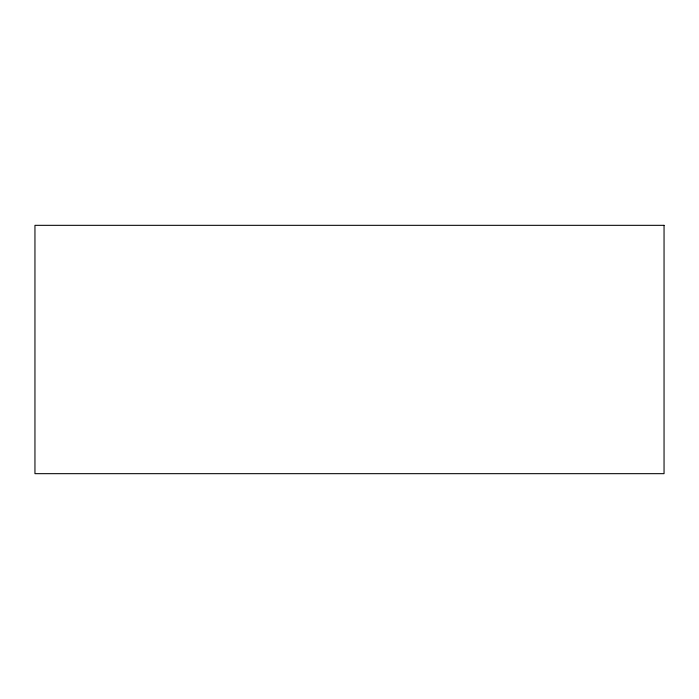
<?xml version="1.0" encoding="UTF-8"?>
<svg xmlns="http://www.w3.org/2000/svg" width="699" height="699" viewBox="0 0 699 699"><rect width="100%" height="100%" fill="white"/><g stroke="black" fill="none" stroke-linecap="round" stroke-linejoin="round"><path stroke-width="1.05" d="M664.05 225.331L34.95 225.331L34.95 473.669L664.05 473.669L664.05 225.331"/></g></svg>
